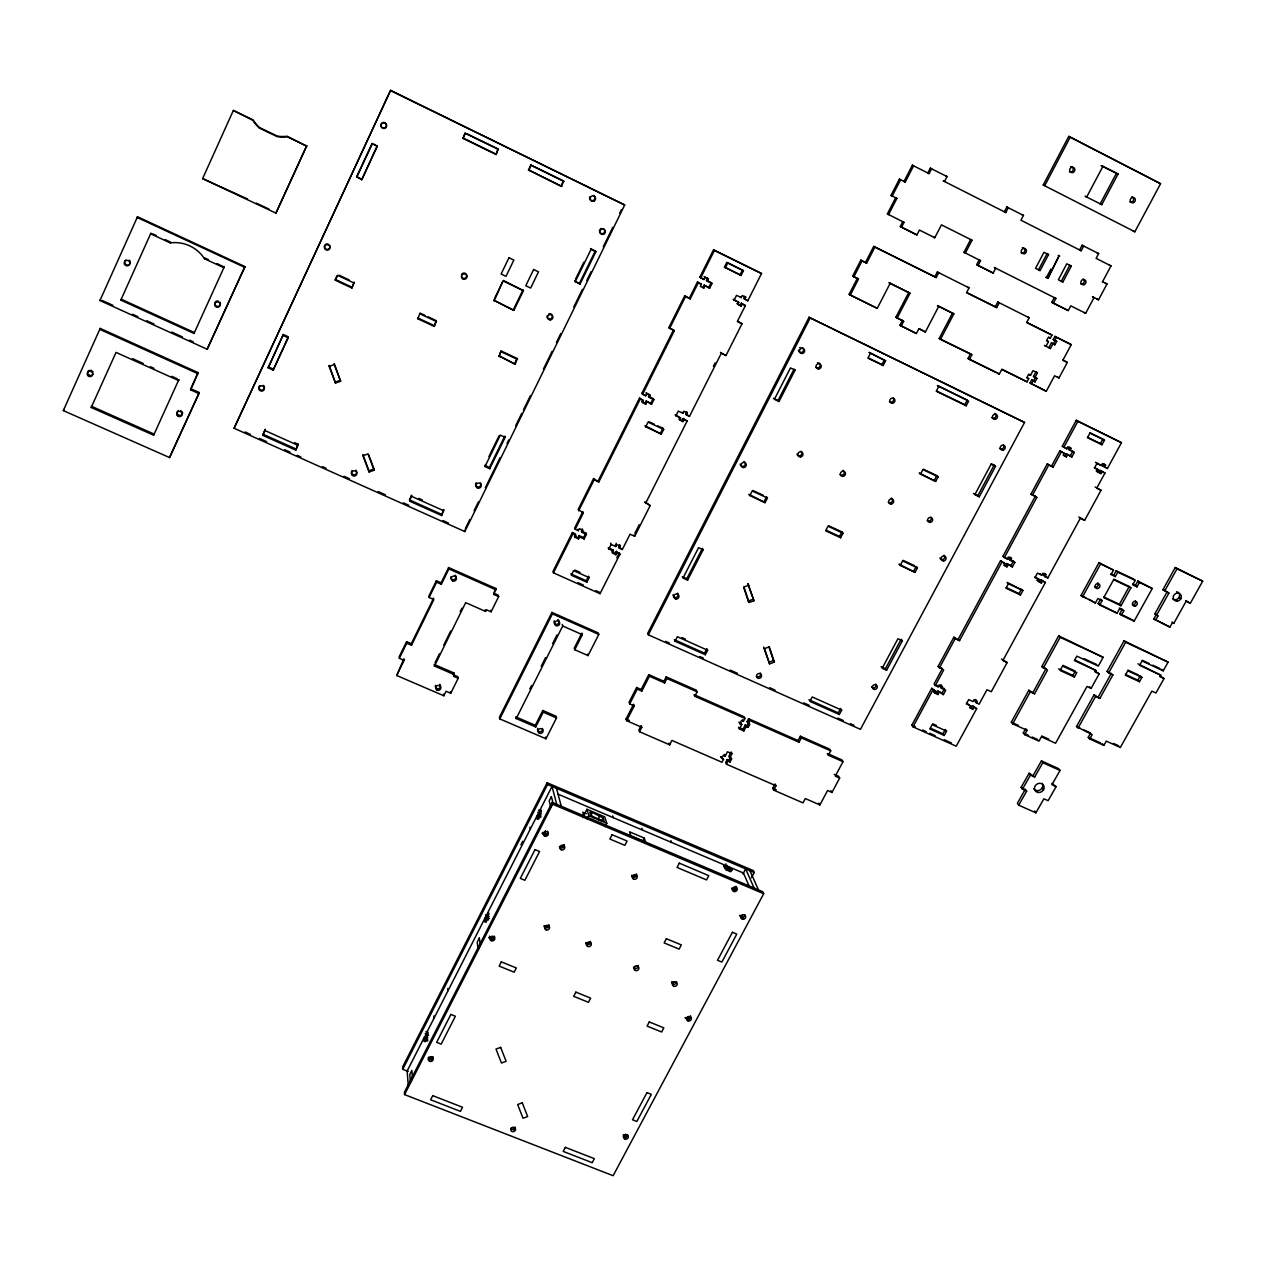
<?xml version="1.0" encoding="UTF-8"?>
<svg xmlns="http://www.w3.org/2000/svg" width="1266" height="1266" viewBox="0 0 1266 1266"><rect width="100%" height="100%" fill="white"/><g stroke="black" fill="none" stroke-linecap="round" stroke-linejoin="round"><path stroke-width="1.5" d="M262.853 435.362L265.195 429.427L262.853 435.362L295.833 450.142L298.111 444.208L294.646 442.657M295.833 450.142L298.111 444.208M306.689 146.128L287.192 136.222A34.625 33.691 51.6 0 1 277.349 136.095L259.53 127.581A34.625 33.691 51.6 0 1 253.073 119.89L233.355 110.443L202.623 178.601L275.941 213.115L306.689 146.128L287.129 136.76A34.704 33.755 51.6 0 1 277.254 136.633L259.403 128.103A34.704 33.755 51.6 0 1 252.931 120.397L233.355 110.443M268.17 367.852L283.299 334.509L288.3 336.803L273.171 370.131L268.17 367.852L283.299 334.509M275.941 213.115L306.704 145.574M234.083 428.256L390.593 90.297L624.692 204.981L464.859 531.578L234.083 428.256L390.593 90.297M244.702 267.363L244.86 266.556L137.503 216.739L137.108 217.436L244.702 267.363L207.165 349.242L99.951 300.548L137.503 216.739M198.952 393.599L199.205 392.523L190.85 388.773L198.066 372.6L100.188 328.4L99.713 329.35L197.812 373.628L190.58 389.833L198.952 393.599L169.549 457.564L63.3 410.595L100.188 328.4M207.165 349.242L244.86 266.556M197.812 373.628L198.066 372.6M217.119 263.676L224.209 266.968L224.003 267.775L204.475 258.739A34.119 32.932 29.5 0 0 170.324 242.914L150.591 233.783M190.58 389.833L190.85 388.773M169.549 457.564L199.205 392.523M180.627 411.529L180.911 410.421M178.411 416.34L178.712 415.216M194.014 333.433L194.284 332.483L121.235 299.219L120.824 300.105L194.014 333.433L224.209 266.968M153.645 435.188L153.993 434.032L91.69 406.386L91.215 407.478L153.645 435.188L178.917 379.531L178.617 380.56L116.029 352.407L91.215 407.478M204.475 258.739L204.712 257.932L208.257 259.577M202.623 178.601L247.471 198.968M170.324 242.914L170.641 242.154L165.276 239.67M120.824 300.105L150.955 233.039M373.85 144.102L377.331 146.27L361.744 179.74L356.632 176.718L372.172 143.28M356.711 177.335L372.283 143.833L377.331 146.27M361.744 179.74L377.205 145.717M273.171 370.131L288.237 337.753L283.236 335.458M351.932 288.015L354.148 282.271L351.932 288.015L335.3 280.245L336.788 276.146M335.3 280.245L337.595 275.323L354.227 283.109M88.873 376.366L89.364 375.322M91.057 371.492L91.548 370.463A2.801 2.659 23 0 0 90.851 370.258M466.79 133.69L498.092 148.961L496.098 154.515L463.008 138.39L465.049 132.851M463.008 138.39L465.382 133.373L498.488 149.515M496.098 154.515L498.092 148.961M428.145 316.864L436.311 320.678L434.254 326.438L417.891 318.81L419.995 313.05L424.885 315.345M434.254 326.438L436.311 320.678M528.523 169.929L530.897 164.96L563.497 180.864L561.629 186.434L528.523 169.929L561.629 186.434M528.982 170.53L530.897 164.96M494.531 298.539L502.475 282.081M494.12 301.055L503.267 280.435L523.444 290.642L513.885 310.376L493.74 300.184L513.885 310.376M561.107 185.801L563.497 180.864M441.391 514.218L409.409 499.88L411.672 495.196L409.598 501.146L441.644 515.515L443.654 509.565L441.644 515.515M513.474 309.49L523 289.803M499.548 354.163L501.099 350.967L517.161 358.484L515.246 364.26L498.772 355.762L515.246 364.26M499.152 356.743L501.099 350.967M514.835 363.263L517.161 358.484M488.898 456.63L499.105 435.726M575.492 279.264L583.832 262.204M484.989 466.553L500.339 435.124L505.134 437.324L489.768 468.721L484.989 466.553L484.641 465.35L489.42 467.518L489.768 468.721M575.207 281.796L591.08 249.323L590.494 248.563L595.906 251.649L580.034 284.106L574.669 280.973L580.034 284.106M489.42 467.518L504.738 436.184L505.134 437.324M579.48 283.267L595.305 250.89M63.3 410.595L63.838 409.488M406.576 641.656L406.766 643.191L411.513 645.249L411.308 643.714L406.576 641.656L399.186 656.769L399.36 658.336L404.091 660.393L396.701 675.49L443.828 695.762L446.059 691.268L450.743 693.293L458.165 678.291L457.881 676.693L453.196 674.667L454.019 673.006L434.222 664.444L434.46 666.027L454.304 674.604L453.481 676.266L458.165 678.291M436.359 580.762L436.596 582.186L441.359 584.291L441.09 582.866L436.359 580.762L428.873 596.049L429.111 597.505L433.858 599.593L411.513 645.249M399.36 658.336L406.766 643.191M429.111 597.505L436.596 582.186M465.413 528.476L469.749 519.63M474.085 510.768L478.421 501.906M485.353 487.742L500.086 457.627M507.017 443.448L508.758 439.903M515.689 425.74L521.75 413.333M523.491 409.788L530.422 395.625M543.43 369.055L552.103 351.331M556.423 342.485L560.759 333.623M573.767 307.052L582.439 289.344M586.775 280.482L591.095 271.62M603.233 246.823L612.776 227.342M619.707 213.163L621.448 209.618M411.308 643.714L433.621 598.138M441.09 582.866L448.591 567.548L495.829 588.484L493.946 594.498L498.646 596.587L491.113 611.81L486.397 609.737L485.574 611.415L465.682 602.648L434.46 666.027M441.359 584.291L448.876 568.94L448.591 567.548M435.093 662.688L439.413 653.889M443.749 645.106L450.664 631.054M460.191 611.731L461.916 608.218M494.326 591.538L495.829 588.484M598.232 480.748L639.552 397.983L640.232 399.043L598.818 481.966L593.548 478.595L578.119 509.533L583.357 512.936L575.207 529.267L578.34 530.691L579.337 528.682L582.771 530.248L581.774 532.242L586.443 534.363L584.132 538.968L579.464 536.847L578.926 535.518L578.467 538.857L579.464 536.847M646.815 402.145L645.802 404.186L645.106 403.11L646.135 401.069L651.531 404.345L653.889 399.629L649.189 397.413L650.202 395.356L646.071 392.697L646.752 393.742L645.723 395.783L642.59 394.312L674.272 330.853L668.812 327.672L684.748 295.722L690.255 298.855L698.278 282.777L697.471 281.954L689.464 297.985M578.673 510.815L594.118 479.814L593.548 478.595M669.556 328.59L685.523 296.56L684.748 295.722M578.467 538.857L575.033 537.306L575.492 533.967L572.374 532.559L552.957 571.441L553.448 572.849L600.037 593.691L620.008 554.097L616.289 551.343L615.909 554.682L616.289 551.343M642.59 394.312L641.909 393.267L673.528 329.935L668.812 327.672M704.893 285.989L703.849 288.078L703.041 287.24L704.086 285.151L709.625 288.268L712.03 283.442L707.314 281.163L708.359 279.074L704.893 277.381L703.849 279.485L699.876 277.127L713.549 249.75L761.546 273.519L747.795 300.786L743.775 298.412L744.819 296.339L745.721 297.178L744.677 299.267M553.448 572.849L572.897 533.888L572.374 532.559M700.684 277.95L714.388 250.51L713.549 249.75M639.552 397.983L643.365 400.515L642.353 402.572L645.802 404.186M697.471 281.954L701.427 284.312L700.383 286.401L703.849 288.078M581.774 532.242L582.218 528.919L582.771 530.248M649.189 397.413L648.493 396.353L649.505 394.312M707.314 281.163L706.491 280.34L707.536 278.251L704.07 276.574M584.132 538.968L583.594 537.639L585.889 533.033L581.221 530.913M651.531 404.345L650.819 403.284L653.177 398.568L648.493 396.353M709.625 288.268L708.802 287.429L711.207 282.619L706.491 280.34M728.615 263.106L743.459 270.702L741.021 275.529L724.453 267.079L726.874 262.252M574.748 649.727L582.344 634.693L581.79 633.174L574.226 648.192L574.748 649.727L588.057 655.598L598.786 634.424L598.201 632.905L551.929 612.38L499.421 717.221L499.785 718.898L545.962 738.774L556.518 717.917L556.027 716.24L542.782 710.495L535.312 725.291L535.755 726.985L516.196 718.55L515.8 716.888L535.312 725.291M645.692 426.816L648.034 422.116L663.669 429.411L661.311 434.096L645.692 426.816L644.995 425.692L661.311 434.096M725.307 267.886L727.744 263.043L743.459 270.702M499.785 718.898L552.419 613.868L551.929 612.38M529.805 688.989L531.562 685.507M541.199 666.343L545.567 657.624M552.577 643.682L556.961 634.962M516.196 718.55L562.721 626.005L562.215 624.502M586.854 582.202L586.3 580.793L588.579 576.22L589.149 577.628L586.854 582.202L571.314 575.239L573.609 570.665L589.149 577.628M660.583 432.972L662.941 428.288L657.75 425.867M741.021 275.529L740.135 274.722L742.556 269.911M615.909 554.682L612.507 553.147L613.504 551.153L608.851 549.048L611.161 544.459L610.56 543.114M682.991 421.625L682.216 420.534L683.244 418.492L684.004 419.584L682.991 421.625L679.557 420.027L680.586 417.986L675.902 415.786L678.275 411.086L682.96 413.286L683.988 411.244L687.406 412.858L686.378 414.884L689.495 416.356L721.288 353.325L725.972 355.556L742.003 323.795L737.999 321.39M741.211 306.135L740.309 305.264L741.354 303.191L742.256 304.062L741.211 306.135L737.761 304.473L738.806 302.4L734.122 300.121L736.527 295.326L741.227 297.589L742.272 295.516L745.721 297.178M612.507 553.147L612.886 549.792L608.25 547.687L608.851 549.048M611.161 544.459L615.814 546.564L616.194 543.225M619.216 548.099L619.596 544.776L619.216 548.099L622.318 549.507L630.057 534.189L634.693 536.293L650.218 505.561L644.885 502.159L650.218 505.561M686.378 414.884L685.618 413.808L686.631 411.767L687.406 412.858M616.779 557.895L619.39 552.736M713.391 366.333L715.163 362.836M645.565 503.425L687.121 421.056L683.244 418.492M741.354 303.191L745.373 305.581L737.318 321.532L742.003 323.795M535.755 726.985L543.241 712.157L542.782 710.495M634.899 533.271L639.203 524.741M751.45 877.749L754.235 872.527L753.397 870.644L547.118 782.768L402.572 1067.064L402.746 1069.311L408.269 1071.463M402.746 1069.311L547.561 784.509L547.118 782.768M520.959 844.802L522.747 841.273M427.623 1037.724L424.696 1036.569L407.146 1071.036L408.317 1086.339M488.296 918.625L485.337 917.423L426.769 1032.486L426.911 1033.942L427.813 1032.17L427.971 1033.784L425.186 1041.855L424.98 1039.639L427.924 1040.81M540.503 816.111L537.544 814.861L487.457 913.245L487.679 914.558L488.613 912.754L488.85 914.21L486.128 922.218L485.796 920.208L484.878 922.028L485.337 917.423M424.98 1039.639L424.078 1041.412L424.696 1036.569M537.544 814.861L537.211 819.244L538.145 817.393L538.588 819.213L541.262 811.269L540.946 809.955L539.996 811.807L539.712 810.604L552.023 786.408L556.739 804.321M552.182 802.391L404.408 1092.257L404.582 1094.599L613.124 1175.703L763.683 893.717L762.812 891.755L552.182 802.391L552.656 804.211L404.582 1094.599M411.798 1079.407L410.406 1082.145L409.804 1074.502L411.877 1070.419L412.494 1078.031M430.472 1058.503L431.39 1056.699M491.762 938.47L492.696 936.65M544.886 834.436L545.393 830.686M809.053 317.323L647.686 633.332L648.35 634.836L860.453 729.343L1024.558 422.448L809.053 317.323L1024.558 422.448M648.35 634.836L810.082 318.225M687.596 580.144L686.837 578.736L702.361 548.4L703.152 549.745L687.596 580.144L683.007 578.056L698.563 547.656L703.152 549.745M779.017 401.512L778.052 400.452L794.083 369.134L795.08 370.131L779.017 401.512L774.396 399.312L790.459 367.915L795.08 370.131M641.166 689.479L648.778 674.651L649.442 676.234L641.83 691.094L641.166 689.479L636.624 687.485L629.044 702.282L629.677 703.928L634.234 705.922L626.654 720.702L641.783 727.301L639.52 731.716L669.651 744.835L671.93 740.436L722 762.259L723.535 759.347L720.781 756.767L723.535 759.347M629.677 703.928L637.273 689.1L636.624 687.485M891.027 195.391L899.366 179.139L900.601 179.756L892.245 196.04L891.027 195.391L896.898 198.382L888.574 214.603L887.371 213.922L895.679 197.733L896.898 198.382M1027.248 377.727L1028.704 378.724L1027.043 381.826L1001.77 369.435L999.285 374.103L969.376 359.449L971.845 354.765L940.511 339.383L953.868 313.857L937.426 305.517L938.723 306.388L925.383 331.977L918.863 328.78L916.394 333.496L901.202 326.058L903.655 321.327L897.103 318.114L910.017 293.206L888.938 282.571L890.14 283.394L877.243 308.366L850.261 295.136L858.443 279.169L852.698 276.083L860.896 260.116L866.656 263.17L874.901 247.123L873.73 246.379L865.501 262.394M626.654 720.702L626.021 719.025L633.586 704.276L634.234 705.922M853.822 276.89L862.035 260.891L860.896 260.116M912.359 165.213L904.003 181.497L905.253 182.098L913.625 165.783L912.359 165.213L929.102 173.632L931.618 168.742L930.32 168.156L927.804 173.046L929.102 173.632M850.261 295.136L849.138 294.282L857.319 278.362L852.698 276.083M582.661 817.567L586.918 809.29L604.8 816.887L606.794 823.327L605.132 826.571M675.031 641.213L677.342 636.719L707.631 650.249L705.32 654.728L675.031 641.213L674.303 639.694L704.529 653.177L705.32 654.728M749.82 495.576L752.178 490.955L767.433 498.06L765.075 502.665L749.82 495.576L748.918 494.326L765.075 502.665M587.139 818.928L588.801 815.684L586.918 809.29M590.621 815.905L592.409 812.424L603.217 818.073L604.262 821.444L590.779 815.715L589.782 812.361L592.409 812.424M666.201 676.883L666.913 678.481L664.618 682.928L663.922 681.33L666.201 676.883L696.347 690.207L697.107 691.822L694.812 696.253L744.962 718.392L743.427 721.335L741.496 720.481L739.803 723.709L741.749 724.563L739.439 728.963L743.902 730.925L746.212 726.526L745.342 724.848L743.047 729.248L743.902 730.925M901.534 227.184L900.3 226.487L902.785 221.645L904.035 222.341L901.534 227.184L916.932 234.89L919.433 230.048L934.783 237.739L941.461 224.857L972.035 240.224L965.357 253.042L963.996 252.298L970.674 239.496L972.035 240.224M598.074 819.07L599.862 815.589M764.142 501.415L766.516 496.81L767.433 498.06M601.429 821.571L603.217 818.073M930.32 168.156L947.047 176.591L944.531 181.465L943.202 180.848L1005.742 212.514L1008.274 207.687L1006.818 207.023L1004.302 211.849L1005.742 212.514M704.529 653.177L706.839 648.714L707.631 650.249M870.375 353.436L867.938 358.151L883.162 365.526L885.599 360.826L869.236 352.47L885.599 360.826M897.103 318.114L895.901 317.212L908.782 292.367M901.202 326.058L899.984 325.156L902.436 320.425L895.901 317.212M883.162 365.526L881.991 364.545L884.428 359.845M937.362 271.984L938.676 272.791L936.191 277.571L934.894 276.763L937.362 271.984L969.028 287.873L966.528 292.636L996.69 307.622L999.19 302.875L997.766 302.02L995.282 306.752L996.69 307.622M642.78 840.893L644.252 838.06L629.534 831.809L631.196 836.842M515.309 1127.246L513.901 1129.952L513.648 1128.37M978.048 265.464L976.672 264.673L979.172 259.894L980.564 260.669L978.048 265.464L993.209 273.045L995.709 268.25L994.301 267.474L1055.86 298.38L1053.344 303.112L1051.824 302.273L1054.325 297.542L1055.86 298.38M940.511 339.383L939.214 338.465L952.538 312.987M721.588 758.492L723.266 755.296L725.212 756.134L727.491 751.767L731.954 753.713L729.675 758.081L731.606 758.92L729.912 762.132L727.175 759.553L725.64 762.464L726.462 764.205L775.979 785.775L773.684 790.111L803.008 802.881L805.303 798.561L819.893 804.923L827.584 790.538L831.952 792.453L839.659 778.052L838.63 776.295L834.262 774.381M841.937 531.91L843.014 533.208L840.624 537.765L839.548 536.452L841.937 531.91L828.613 525.707M746.212 726.526L748.143 727.38L749.836 724.152L747.035 721.636L748.57 718.708L798.071 740.563L799.036 742.256L801.346 737.888L800.381 736.211L798.071 740.563M726.462 764.205L727.982 761.293M747.889 723.297L749.44 720.37L748.57 718.708M729.912 762.132L729.089 760.391L730.767 757.195L731.606 758.92M748.143 727.38L747.272 725.703L748.966 722.49L747.035 721.636M1006.818 207.023L1023.466 215.394L1020.934 220.221L1081.18 250.779L1083.712 246L1082.113 245.256L1079.582 250.035L1081.18 250.779M1134.842 231.773L1043.216 185.01L1068.757 136.38L1160.574 183.712L1134.842 231.773L1133.133 231.061M938.676 386.573L936.223 391.241L966.18 405.769L968.632 401.116L937.394 385.56L967.303 400.072L964.85 404.709L966.18 405.769M1070.356 136.902L1044.751 185.627L1043.216 185.01M969.376 359.449L968.031 358.484L970.5 353.8L939.214 338.465M920.493 474.196L922.914 469.591L938.106 476.823L935.685 481.412L920.493 474.196L919.258 472.993L935.685 481.412M1040.066 270.576L1048.533 254.577L1043.991 252.298L1035.556 268.313L1040.066 270.576L1038.563 269.785L1046.998 253.817L1048.533 254.577M727.697 869.742L729.169 866.973L743.459 873.049L749.013 885.789M934.419 480.21L936.84 475.636L923.357 469.211M728.235 870.992L729.707 868.223L729.169 866.973M773.684 790.111L772.782 788.338L775.061 784.002L775.979 785.775M1102.987 166.226L1086.734 196.91L1085.12 196.262L1101.784 204.633L1118.052 174.012L1101.325 165.656L1118.052 174.012M730.086 871.799L731.558 869.014L729.707 868.223M1046.396 277.555L1050.922 269.009M1047.916 278.346L1059.104 255.748L1047.916 278.346L1045.795 277.207M1027.676 316.896L1029.147 317.782L1026.647 322.498L1051.967 335.079L1050.305 338.212L1048.375 337.247L1046.539 340.681L1048.47 341.646L1045.969 346.33L1044.466 345.396L1050.416 348.53L1052.916 343.846L1051.413 342.928L1048.913 347.596L1050.416 348.53M900.221 565.459L902.611 560.949L917.407 567.817L915.002 572.327L900.221 565.459L899.034 564.098L915.002 572.327M99.951 300.548L100.425 299.662M735.973 886.232L734.47 889.048L735.024 890.346L736.511 887.529M734.074 890.742L735.847 887.371M743 873.936L745.674 868.887L754.093 888.052M1116.359 173.426L1100.138 203.968L1101.784 204.633M1062.854 282.033L1071.321 266.097L1066.763 263.803L1058.36 279.786L1062.854 282.033L1061.304 281.226L1069.754 265.306L1071.321 266.097M839.342 714.515L838.298 712.869L840.64 708.501L841.684 710.131L839.342 714.515L809.876 701.364L812.218 696.965L841.684 710.131M913.799 570.95L916.188 566.456L917.407 567.817M624.676 1135.871L625.61 1134.13M687.359 1018.275L688.308 1016.503M741.306 917.075L742.272 915.255M1028.704 378.724L1026.773 377.774L1028.593 374.356L1030.524 375.306L1033.009 370.653L1037.455 372.837L1034.971 377.49L1036.901 378.439L1035.082 381.857L1031.679 379.911L1030.033 382.997L1046.286 391.273L1054.578 375.765L1059.009 377.948L1067.333 362.424L1062.839 360.003M839.659 778.052L835.291 776.137L843.014 761.673L828.407 755.232L830.718 750.865L829.705 749.171L800.381 736.211M687.881 1019.874L688.831 1018.086L689.321 1019.541L684.969 1017.785M1053.344 303.112L1068.267 310.581L1070.783 305.85L1085.658 313.303L1094.077 297.542L1092.463 296.703L1098.54 299.789L1106.99 283.995L1102.385 281.685M1082.113 245.256L1098.651 253.58L1096.119 258.359L1111.01 265.907L1102.528 281.748M1034.971 377.49L1033.499 376.493L1035.984 371.84L1037.455 372.837M1052.916 343.846L1054.847 344.811L1056.683 341.377L1053.233 339.494L1054.895 336.376L1071.242 344.653L1062.902 360.224L1067.333 362.424M1031.489 384.009L1033.151 380.908M1054.752 340.412L1056.43 337.294L1054.895 336.376M1035.082 381.857L1033.61 380.844L1035.414 377.442L1033.499 376.493M1054.847 344.811L1053.328 343.877L1055.164 340.443L1053.233 339.494M886.58 670.268L885.44 668.717L901.17 639.251L902.357 640.754L886.58 670.268L882.18 668.274L897.942 638.744L902.357 640.754M994.158 465.144L995.551 466.315L979.267 496.794L977.922 495.56L994.158 465.144L991.215 463.736M939.04 692.644L938.027 694.543L936.793 692.945L937.805 691.062L943.376 694.607L945.749 690.239L941.413 688.277L942.426 686.378L939.245 684.922L938.217 686.821L935.321 685.507L943.676 670.03L938.09 666.502L953.899 637.162L959.533 640.659L1001.928 562.057L1000.551 560.696L958.251 639.156M1008.037 564.921L1006.992 566.851L1005.6 565.506L1006.644 563.576L1012.404 566.962L1014.81 562.484L1010.458 560.442L1011.502 558.496L1008.306 556.993L1007.261 558.939L1004.349 557.562L1036.791 497.443L1030.967 494.12L1047.283 463.847L1053.138 467.122L1061.351 451.915L1059.832 450.775L1051.65 465.967M939.325 668.052L955.165 638.65L953.899 637.162M1032.407 495.338L1048.754 465.018L1047.283 463.847M972.51 705.732L973.807 707.346L972.779 709.229L971.481 707.615L972.51 705.732L976.687 708.644L956.226 746.212L913.023 726.858L911.852 725.196L931.744 688.308L935.859 691.204L934.83 693.103L938.027 694.543M1004.349 557.562L1002.973 556.233L1035.335 496.209L1030.967 494.12M1067.475 454.89L1066.415 456.868L1064.896 455.713L1065.956 453.734L1071.843 457.01L1074.312 452.437L1069.944 450.316L1071.02 448.338L1067.808 446.771L1066.732 448.75L1062.301 446.218L1076.29 420.28L1121.47 442.689L1107.418 468.499L1102.939 465.935L1103.999 463.973L1105.598 465.128L1104.522 467.091M913.023 726.858L932.963 689.891L931.744 688.308M1063.82 447.341L1077.841 421.356L1076.29 420.28M1000.551 560.696L1004.84 563.417L1003.796 565.364L1006.992 566.851M1059.832 450.775L1064.263 453.323L1063.203 455.301L1066.415 456.868M941.413 688.277L940.163 686.694L941.192 684.795M1010.458 560.442L1009.065 559.097L1010.11 557.167L1011.502 558.496M1069.944 450.316L1068.425 449.177L1069.485 447.199L1071.02 448.338M943.376 694.607L942.141 693.024L944.499 688.657L940.163 686.694M1012.404 566.962L1010.996 565.617L1013.417 561.139L1009.065 559.097M1071.843 457.01L1070.324 455.855L1072.777 451.297L1068.425 449.177M1007.024 582.376L1008.401 583.768L1005.995 588.215L1020.459 594.988L1022.881 590.542L1008.622 583.12M944.214 735.451L942.98 733.789L945.322 729.453L946.572 731.115L944.214 735.451L929.814 728.994L932.172 724.643L946.572 731.115M1020.459 594.988L1019.051 593.58L1021.456 589.133M1102.006 444.746L1100.423 443.622L1102.892 439.065L1104.49 440.172L1102.006 444.746L1087.462 437.656L1089.947 433.067L1104.49 440.172M1095.407 462.28L1096.989 463.435L1094.52 467.993L1098.872 470.097L1097.796 472.076L1100.977 473.611L1102.053 471.648L1100.47 470.477L1099.394 472.44L1100.977 473.611M966.48 702.994L970.642 705.906L969.629 707.789L972.779 709.229M1034.987 576.885L1039.323 579.622L1038.262 581.553L1041.443 583.04L1042.488 581.11L1041.032 579.733L1039.987 581.664L1041.443 583.04M1039.323 579.622L1034.987 577.581L1037.408 573.118L1041.744 575.16L1042.788 573.229L1045.969 574.717L1044.909 576.647L1047.805 578.008L1080.325 518.269L1084.646 520.342L1101.056 490.259L1095.137 486.967M1096.989 463.435L1101.341 465.556L1102.417 463.578L1105.598 465.128M975.896 699.497L974.867 701.38L979.045 704.292L986.958 689.748L991.278 691.711L1007.166 662.545L1001.485 659.048M976.181 702.978L977.21 701.095L974.045 699.655L973.016 701.554L968.712 699.592L966.338 703.959L970.642 705.906M1041.032 579.733L1045.368 582.471L1002.846 660.567L1007.166 662.545M1100.47 470.477L1104.949 473.041L1096.72 488.17L1101.056 490.259M1027.058 730.324L1012.705 723.82L1011.328 722.174L1028.831 690.239L1034.544 693.8L1047.52 670.141L1041.776 666.612L1058.661 635.833L1103.145 657.307L1098.287 666.09L1076.844 656.136L1074.423 660.535L1095.865 670.474L1095.058 671.93L1099.173 673.829L1091.102 688.403L1086.988 686.504L1055.575 743.253L1041.38 736.812L1038.99 741.148L1024.669 734.66L1023.276 732.998L1025.65 728.678L1027.058 730.324L1024.669 734.66M1137.833 581.047L1139.463 582.423L1137.01 586.87L1135.38 585.478L1137.833 581.047L1152.266 588.5L1134.13 621.21L1121.344 615.197L1123.797 610.782L1119.524 608.772L1117.087 613.187L1099.679 605.006L1102.132 600.575L1097.844 598.565L1095.407 602.996L1080.99 595.526L1099.015 562.626L1113.494 570.096L1111.042 574.558L1115.33 576.584L1117.783 572.137L1116.185 570.776L1113.732 575.223L1115.33 576.584M1012.705 723.82L1030.239 691.837L1028.831 690.239M1043.231 668.163L1060.148 637.32L1058.661 635.833M1082.509 596.935L1100.597 563.971L1099.015 562.626M1033.119 692.217L1046.064 668.59L1041.776 666.612M1099.679 605.006L1098.128 603.581L1100.565 599.166L1102.132 600.575M1074.375 677.025L1060.101 670.442L1062.506 666.043L1076.78 672.642L1074.375 677.025L1072.872 675.458L1075.277 671.091L1062.807 665.33M1129.256 586.49L1130.886 587.883L1121.011 605.749L1119.413 604.341L1129.256 586.49L1113.748 579.148M1116.185 570.776L1133.561 579.021L1135.191 580.398L1132.738 584.845L1137.01 586.87M1121.344 615.197L1119.745 613.757L1122.182 609.357L1119.35 608.012M1089.773 738.98L1092.162 734.676L1076.496 726.557L1094.077 694.844L1099.853 698.389L1112.909 674.889L1107.101 671.376L1124.05 640.802L1168.091 662.134L1163.217 670.838L1142.043 660.963L1139.622 665.33L1160.78 675.189L1159.973 676.645L1164.04 678.529L1155.921 693.008L1151.87 691.125L1120.315 747.51L1106.294 741.116L1103.889 745.421L1089.773 738.98L1088.254 737.318L1090.643 733.014L1083.569 729.786M1077.983 728.203L1095.612 696.427L1094.077 694.844M1112.909 674.889L1108.668 672.911L1125.648 642.289L1124.05 640.802M1098.318 696.791L1111.326 673.338M1162.932 589.719L1175.259 567.5L1202.7 581.157L1190.309 603.312L1186.084 601.318L1173.756 623.41L1172.348 622.745L1169.895 627.129L1153.832 618.9L1156.285 614.501L1154.877 613.836L1167.157 591.728L1162.932 589.719L1168.866 593.121L1156.538 615.276L1157.947 615.941L1155.51 620.356M1164.609 591.111L1176.984 568.845L1175.259 567.5M1139.432 681.709L1137.818 680.159L1140.239 675.807L1141.869 677.357L1139.432 681.709L1125.347 675.174L1127.784 670.822L1141.869 677.357M1051.983 783.432L1056.129 786.629L1048.106 800.682L1043.88 798.799L1035.889 812.819L1018.687 805.176L1026.679 791.108L1022.437 789.209L1021.124 787.341L1029.116 773.257L1034.686 777.008L1042.804 762.718L1041.443 760.898L1033.341 775.156M1022.437 789.209L1030.445 775.093L1029.116 773.257M1041.443 760.898L1058.645 768.652L1060.038 770.472L1051.904 784.73L1056.129 786.629M748.807 585.224L743.933 586.965L749.108 602.474L753.966 600.733L747.921 583.816L753.966 600.733M743.633 587.266L748.222 601.034L753.08 599.293M763.588 647.068L764.49 648.603L769.317 646.879L774.381 662.118L769.57 663.859L764.142 648.762M768.652 662.292L773.463 660.567L774.381 662.118M374.008 469.006L374.135 470.224L369.086 472.012L368.976 470.794L374.008 469.006L368.548 454.526M329.192 366.365L334.303 364.545L334.256 363.548L340.601 381.256L335.49 383.06L329.192 366.365L329.16 365.352L335.49 383.06M335.458 382.016L340.538 380.211M1160.574 183.712L1068.757 136.38M428.557 1057.189L431.548 1058.376L431.706 1059.895L428.715 1058.708M623.173 1134.747L626.037 1135.871L626.433 1137.454L623.552 1136.33M424.822 1038.025L427.766 1039.196M423.92 1039.797L426.864 1040.968M485.558 918.752L488.518 919.955M489.942 936.935L492.949 938.153L493.186 939.53L488.676 937.695M543.161 832.664L546.184 833.93L546.485 835.18L541.959 833.281M739.977 915.492L743.443 918.056L740.531 916.821M733.869 887.624L736.369 889.856M537.828 816.064L540.804 817.314M557.879 794.099L724.88 865.137L725.402 866.387L723.535 865.596L724.105 866.973L726.763 869.663L731.083 871.499L730.292 869.6L732.144 870.391L731.558 869.014M586.3 813.722L582.787 812.218L584.18 817.029M588.801 815.684L606.794 823.327M630.246 835.702L643.524 841.336M552.656 804.211L763.683 893.717M547.561 784.509L754.235 872.527M543.241 712.157L556.518 717.917M727.175 759.553L729.089 760.391M626.021 719.025L629.376 720.496M772.782 788.338L776.216 789.826M745.342 724.848L747.272 725.703M743.047 729.248L738.6 727.285L739.439 728.963M637.273 689.1L641.83 691.094M448.876 568.94L496.209 589.924M562.721 626.005L582.344 634.693M666.913 678.481L697.107 691.822M801.346 737.888L830.718 750.865M648.778 674.651L663.922 681.33M829.008 754.22L841.969 759.948L843.014 761.673M649.442 676.234L664.618 682.928M749.44 720.37L799.036 742.256M552.419 613.868L598.786 634.424M1021.124 787.341L1023.941 788.607M681.947 637.589L685.492 639.172M808.895 699.75L838.298 712.869M665.615 641.324L669.208 642.922M699.702 656.516L703.295 658.114M730.197 670.11L737.382 673.306M769.665 687.707L775.045 690.097M803.752 702.899L809.132 705.289M837.839 718.075L843.219 720.481M850.404 723.677L853.98 725.276M418.777 498.393L422.338 499.991M930.399 728.14L942.98 733.789M265.085 430.582L298.08 445.379M411.877 496.462L443.923 510.847M574.811 570.048L579.97 572.359M1030.445 775.093L1034.686 777.008M262.964 434.206L295.88 448.971M911.852 725.196L915.445 726.811M922.629 730.039L926.221 731.653M929.814 733.251L935.194 735.673M944.183 739.708L951.367 742.92M570.792 573.846L586.3 580.793M245.05 431.959L250.446 434.365M259.451 438.4L266.635 441.628M284.628 449.683L290.025 452.089M297.225 455.317L300.833 456.931M322.419 466.6L326.011 468.214M344.004 476.269L349.4 478.69M378.186 491.572L385.386 494.8M403.379 502.855L408.776 505.276M442.958 520.579L448.354 523M577.992 582.661L583.357 585.05M595.875 590.652L599.451 592.266L600.037 593.691M945.718 175.99L947.047 176.591M1042.804 762.718L1060.038 770.472M132.519 358.642L143.232 363.469M150.369 366.681L153.93 368.279M171.78 376.319L177.129 378.724M932.741 723.804L936.349 725.418M973.807 707.346L976.687 708.644M937.805 691.062L942.141 693.024M618.599 546.754L622.318 549.507M932.963 689.891L935.859 691.204M682.263 576.663L686.837 578.736M881.041 666.723L885.44 668.717M936.793 692.945L933.612 691.505L934.83 693.103M1023.276 732.998L1028.625 735.419M1032.201 737.049L1037.566 739.471M578.926 535.518L583.594 537.639M616.906 552.688L620.008 554.097M572.897 533.888L576.03 535.296M611.889 551.786L615.292 553.321M577.929 537.512L574.495 535.961L575.033 537.306M268.281 366.839L273.266 369.102M102.214 300.469L112.896 305.328M132.519 314.237L137.867 316.674M146.777 320.725L153.914 323.969M171.733 332.056L182.431 336.93M189.568 340.158L193.128 341.788M1011.328 722.174L1018.481 725.418M1041.712 735.957L1048.802 739.17M616.811 544.57L620.229 546.121M1021.978 214.714L1023.466 215.394M1076.496 726.557L1080.025 728.172M1113.494 743.443L1118.733 745.832M938.09 666.502L942.426 668.48L934.102 683.941L935.321 685.507M1088.254 737.318L1100.581 742.936M594.118 479.814L598.818 481.966M1030.239 691.837L1034.544 693.8M1095.612 696.427L1099.853 698.389M955.165 638.65L959.533 640.659M1097.036 252.836L1098.651 253.58M1074.692 659.839L1095.865 670.474M152.743 233.862L156.319 235.523M1094.884 671.012L1099.173 673.829M1058.613 668.891L1072.872 675.458M752.985 490.512L763.129 495.243M903.069 560.347L914.543 565.696M843.014 533.208L827.98 526.229L825.606 530.786L840.624 537.765M1060.148 637.32L1103.145 657.307M1127.927 670.094L1138.482 675M826.239 530.264L839.548 536.452M1125.506 674.446L1137.818 680.159M1084.25 658.763L1096.736 664.555M649.078 421.815L654.285 424.237M335.253 279.406L351.853 287.16M434.001 325.52L417.685 317.893L417.891 318.81M1142.185 660.266L1149.227 663.558M1152.74 665.204L1159.783 668.48M1137.992 663.811L1160.78 675.189M1159.656 675.727L1164.04 678.529M646.135 401.069L650.819 403.284M640.232 399.043L643.365 400.515M684.004 419.584L687.121 421.056M641.672 401.496L645.106 403.11M678.798 418.919L682.216 420.534M1008.401 583.768L1022.881 590.542M1125.648 642.289L1168.091 662.134M339.209 275.276L349.163 279.928M1006.217 587.582L1019.051 593.58M420.217 313.952L436.564 321.596M501.478 351.932L517.572 359.465M1109.348 265.132L1111.01 265.907M1103.905 597.03L1119.413 604.341M1121.011 605.749L1103.746 597.615L1113.621 579.701L1130.886 587.883M256.397 203.177L268.883 209.048M1002.973 556.233L1007.261 558.939M1080.99 595.526L1085.801 597.789M1089.029 599.309L1095.407 602.996M1098.128 603.581L1117.087 613.187M1119.745 613.757L1130.902 619.011M646.752 393.742L650.202 395.356M1006.644 563.576L1010.996 565.617M1001.928 562.057L1004.84 563.417M1042.488 581.11L1045.368 582.471M641.909 393.267L645.723 395.783M685.618 413.808L689.495 416.356M1036.822 580.176L1039.987 581.664M1153.832 618.9L1169.895 627.129M1185.767 600.575L1190.309 603.312M1100.597 563.971L1113.494 570.096M1117.783 572.137L1135.191 580.398M1139.463 582.423L1152.266 588.5M503.662 281.258L523.444 290.642M1110.883 573.862L1113.732 575.223M1132.532 584.132L1135.38 585.478M773.447 398.268L778.052 400.452M973.507 493.455L977.922 495.56M979.267 496.794L974.836 494.69L991.12 464.195L995.551 466.315M1078.79 517.019L1084.646 520.342M356.632 176.718L361.649 179.123M1176.984 568.845L1202.7 581.157M720.449 352.359L725.972 355.556M1048.754 465.018L1053.138 467.122M591.08 249.323L595.906 251.649M685.523 296.56L690.255 298.855M1062.301 446.218L1066.732 448.75M1096.862 462.992L1101.341 465.556M1102.939 465.935L1107.418 468.499M868.476 358.009L881.991 364.545M936.698 391.067L964.85 404.709M1065.956 453.734L1070.324 455.855M1094.394 467.534L1098.872 470.097M1061.351 451.915L1064.263 453.323M1102.053 471.648L1104.949 473.041M699.876 277.127L703.849 279.485M743.775 298.412L747.795 300.786M1099.394 472.44L1096.214 470.889L1097.796 472.076M704.086 285.151L708.802 287.429M698.278 282.777L701.427 284.312M742.256 304.062L745.373 305.581M736.875 303.603L740.309 305.264M531.356 165.545L564.035 181.481M1087.51 437.324L1100.423 443.622M462.691 137.867L495.718 153.946M724.453 267.079L740.135 274.722M1059.721 256.096L1058.17 255.336M899.984 325.156L916.394 333.496M968.031 358.484L996.12 372.251M1077.841 421.356L1121.47 442.689M390.751 90.741L624.692 204.981M1089.994 432.766L1101.278 438.273M714.388 250.51L761.546 273.519M1031.679 379.911L1033.61 380.844M849.138 294.282L877.243 308.366M919.227 328.669L925.383 331.977M1002.039 369.276L1027.043 381.826M1030.033 382.997L1046.286 391.273M938.723 306.388L953.868 313.857M890.14 283.394L910.017 293.206M1105.345 283.188L1106.99 283.995M1051.413 342.928L1053.328 343.877M862.035 260.891L866.656 263.17M997.766 302.02L1029.147 317.782M873.73 246.379L934.894 276.763M966.955 292.683L995.282 306.752M1026.868 322.45L1051.967 335.079M874.901 247.123L936.191 277.571M1056.43 337.294L1071.242 344.653M900.3 226.487L916.932 234.89M976.672 264.673L993.209 273.045M1051.824 302.273L1068.267 310.581M887.371 213.922L904.035 222.341M963.996 252.298L980.564 260.669M899.366 179.139L905.253 182.098M1096.91 298.95L1098.54 299.789M1084.06 312.433L1085.658 313.303M933.485 237.011L934.783 237.739M967.667 287.05L969.028 287.873M1055.164 340.443L1056.683 341.377M1048.786 337.278L1050.305 338.212M1046.966 340.712L1048.47 341.646M1057.49 376.952L1059.009 377.948M1035.414 377.442L1036.901 378.439M1029.052 374.309L1030.524 375.306M970.5 353.8L971.845 354.765M997.877 373.106L999.285 374.103M857.319 278.362L858.443 279.169M902.436 320.425L903.655 321.327M1072.777 451.297L1074.312 452.437M1176.62 591.728A4.257 3.845 -42.4 0 1 1179.089 597.394L1180.798 598.802M1167.157 591.728L1168.866 593.121M1035.335 496.209L1036.791 497.443M1172.063 621.954L1173.756 623.41M1156.285 614.501L1157.947 615.941M1154.877 613.836L1156.538 615.276M1122.182 609.357L1123.797 610.782M1132.5 619.754L1134.13 621.21M1161.539 669.303L1163.217 670.838M1045.969 574.717L1044.513 573.356L1043.453 575.286L1044.909 576.647M1046.333 576.647L1047.805 578.008M936.84 475.636L938.106 476.823M1040.288 573.799L1041.744 575.16M740.341 296.75L741.227 297.589M1013.417 561.139L1014.81 562.484M738.806 302.4L733.236 299.267L734.122 300.121M1107.101 671.376L1108.668 672.911M707.536 278.251L708.359 279.074M711.207 282.619L712.03 283.442M1089.567 686.821L1091.102 688.403M1102.354 743.743L1103.889 745.421M673.528 329.935L674.272 330.853M936.982 685.254L938.217 686.821M1042.171 787.927L1043.532 789.794M1026.679 791.108L1025.349 789.24L1017.389 803.277L1018.687 805.176M1034.544 810.92L1035.889 812.819M682.184 412.194L682.96 413.286M680.586 417.986L675.158 414.694L675.902 415.786M653.177 398.568L653.889 399.629M662.941 428.288L663.669 429.411M748.222 601.034L749.108 602.474M827.378 753.507L828.407 755.232M830.939 790.68L831.952 792.453M818.896 803.119L819.893 804.923M744.962 718.392L744.107 716.746L694.053 694.638L694.812 696.253M742.572 719.674L743.427 721.335M740.895 722.886L741.749 724.563M738.964 722.047L739.803 723.709M634.044 534.98L634.693 536.293M731.954 753.713L731.131 751.988L728.836 756.356L729.675 758.081M724.389 754.409L725.212 756.134M615.197 545.219L615.814 546.564M612.886 549.792L613.504 551.153M749.947 870.707L758.445 889.903M583.357 512.936L582.803 511.654L574.669 527.954L575.207 529.267M585.889 533.033L586.443 534.363M668.939 743.126L669.651 744.835M577.787 529.362L578.34 530.691M641.783 727.301L641.134 725.608L638.871 730.023L639.52 731.716M334.303 364.545L340.601 381.256M374.135 470.224L367.979 453.908L362.931 455.697L369.086 472.012M362.836 454.51L368.976 470.794M670.885 840.624L671.566 842.46M587.503 654.047L588.057 655.598M641.878 828.28L642.511 830.1M644.252 838.06L646.008 843.124M768.953 647.037L773.463 660.567M764.49 648.603L769.57 663.859M612.712 815.874L613.282 817.678M598.549 818.801L599.024 820.336M592.583 816.269L593.042 817.804M545.504 737.065L545.962 738.774M556.47 788.307L561.265 806.236M498.646 596.587L498.266 595.147L493.582 593.058L493.946 594.498M490.749 610.339L491.113 611.81M485.226 609.927L485.574 611.415M464.543 530.248L464.859 531.578M529.916 827.189L530.327 829.024M454.019 673.006L454.304 674.604M450.474 691.663L450.743 693.293M443.575 694.132L443.828 695.762M447.8 988.556L448.053 990.661M404.091 660.393L403.917 658.811L396.701 675.49M433.89 1015.886L434.111 1018.038M182.367 411.925A2.754 2.643 17.3 0 1 181.022 415.216A2.754 2.643 17.3 0 1 177.477 414.14A2.754 2.643 17.3 0 1 178.189 410.659M93.004 374.04A2.801 2.659 23 0 1 88.478 374.704A2.801 2.659 23 0 1 89.427 370.368M92.671 371.365A2.801 2.659 23 0 1 93.035 371.982M219.873 302.147A2.785 2.706 25.9 0 1 219.461 305.786A2.785 2.706 25.9 0 1 215.711 305.597A2.785 2.706 25.9 0 1 215.489 301.941M216.011 301.45A2.785 2.706 25.9 0 1 218.069 301.023M130.082 261.366A2.833 2.722 31 0 1 128.736 264.8A2.833 2.722 31 0 1 125.097 263.644A2.833 2.722 31 0 1 125.809 260.021M129.227 260.195A2.833 2.722 31 0 1 129.733 260.733M1135.349 600.907A2.548 2.326 -41.5 0 1 1132.595 604.705M1097.654 582.819A2.564 2.342 -41.5 0 1 1094.71 586.918M1042.14 783.322A4.985 4.478 -31.2 0 1 1040.415 789.778A4.985 4.478 -31.2 0 1 1033.768 788.75M1179.089 597.394A4.257 3.845 -42.4 0 1 1172.664 598.834M1083.095 278.979A2.69 2.5 -53.7 0 1 1084.06 282.476A2.69 2.5 -53.7 0 1 1080.563 283.711M1022.327 247.725A2.706 2.532 -55.2 0 1 1024.874 250.842A2.706 2.532 -55.2 0 1 1021.108 252.757M1070.625 166.669A2.738 2.548 -58.9 0 1 1073.172 169.85A2.738 2.548 -58.9 0 1 1069.374 171.78M1131.725 196.847A2.722 2.516 -57.3 0 1 1133.45 200.297A2.722 2.516 -57.3 0 1 1129.794 201.864M557.784 619.596A2.595 2.469 -18.4 0 1 558.971 622.888A2.595 2.469 -18.4 0 1 555.505 624.122A2.595 2.469 -18.4 0 1 554.318 620.831M542.497 728.472A2.564 2.421 -16.1 0 1 539.933 731.764A2.564 2.421 -16.1 0 1 537.781 728.346M440.426 685.397A2.595 2.453 -10.1 0 1 437.846 688.736A2.595 2.453 -10.1 0 1 435.631 685.27M439.666 684.368A2.595 2.453 -10.1 0 1 440.109 684.827M455.19 575.223A2.627 2.516 -10.8 0 1 454.367 579.543A2.627 2.516 -10.8 0 1 450.918 576.758M356.601 471.316A2.674 2.595 1 0 1 353.625 474.766A2.674 2.595 1 0 1 352.027 470.541M355.809 470.208A2.674 2.595 1 0 1 356.284 470.715M480.447 482.9A2.643 2.564 -13.2 0 1 479.941 486.35A2.643 2.564 -13.2 0 1 476.364 486.207A2.643 2.564 -13.2 0 1 476.253 482.726M603.233 228.56A2.722 2.674 -58.4 0 1 603.803 233.023A2.722 2.674 -58.4 0 1 599.498 231.915M599.404 230.523A2.722 2.674 -58.4 0 1 599.625 229.842M600.543 228.782A2.722 2.674 -58.4 0 1 601.176 228.45M593.469 195.47A2.738 2.69 -65.7 0 1 594.688 199.11A2.738 2.69 -65.7 0 1 591.064 200.392A2.738 2.69 -65.7 0 1 589.845 196.752M385.94 123.625A2.817 2.769 60.6 0 1 384.136 127.961A2.817 2.769 60.6 0 1 380.971 124.432A2.817 2.769 60.6 0 1 385.45 123.071M329.935 246.427A2.769 2.722 31.9 0 1 326.96 249.37A2.769 2.722 31.9 0 1 324.523 245.921A2.769 2.722 31.9 0 1 328.337 244.18M329.429 245.098A2.769 2.722 31.9 0 1 329.761 245.731M264.293 386.51A2.738 2.659 15.1 0 1 261.302 390.039A2.738 2.659 15.1 0 1 259.625 385.703M263.455 385.386A2.738 2.659 15.1 0 1 263.945 385.893M551.929 314.823A2.69 2.659 -35.4 0 1 550.235 318.937A2.69 2.659 -35.4 0 1 547.07 315.867M548.827 313.826A2.69 2.659 -35.4 0 1 551.454 314.3M462.438 273.535A2.706 2.706 -9.8 0 1 466.331 274.421A2.706 2.706 -9.8 0 1 465.097 278.219A2.706 2.706 -9.8 0 1 461.425 276.668M461.536 274.595A2.706 2.706 -9.8 0 1 461.916 274.01M893.369 398.141A2.659 2.516 -45.8 0 1 889.397 401.607M843.014 470.335A2.627 2.5 -40.3 0 1 843.916 474.006A2.627 2.5 -40.3 0 1 840.054 474.608M801.141 451.25A2.643 2.516 -39.9 0 1 800.792 455.317A2.643 2.516 -39.9 0 1 796.931 454.114M817.488 362.756A2.674 2.564 -46.4 0 1 820.036 366.159A2.674 2.564 -46.4 0 1 815.81 367.362M678.101 594.197A2.595 2.453 -26.8 0 1 675.807 597.536A2.595 2.453 -26.8 0 1 673.164 594.656M677.373 593.153A2.595 2.453 -26.8 0 1 677.816 593.627M760.28 672.958A2.548 2.39 -28.4 0 1 756.451 676.266M875.85 684.036A2.532 2.358 -32.5 0 1 875.059 687.406A2.532 2.358 -32.5 0 1 871.625 686.852M944.025 555.204A2.579 2.405 -39.2 0 1 943.597 559.129A2.579 2.405 -39.2 0 1 939.894 557.974M994.791 413.412A2.627 2.453 -46.7 0 1 995.598 417.1A2.627 2.453 -46.7 0 1 991.8 417.685M802.248 347.564A2.659 2.548 -47.1 0 1 802.422 352.075A2.659 2.548 -47.1 0 1 798.435 350.144M799.637 347.786A2.659 2.548 -47.1 0 1 800.254 347.47M745.247 462.945A2.627 2.516 -36.9 0 1 743.237 466.315A2.627 2.516 -36.9 0 1 740.199 464.052M743.965 461.504A2.627 2.516 -36.9 0 1 744.962 462.359M931.032 517.177A2.595 2.421 -40.5 0 1 927.139 520.548M891.185 498.013A2.595 2.453 -40.3 0 1 892.039 501.637A2.595 2.453 -40.3 0 1 888.241 502.222M1003.495 445.062A2.611 2.437 -45.4 0 1 999.57 448.465M724.611 866.308A2.437 2.247 -22.9 0 1 728.219 867.305A2.437 2.247 -22.9 0 1 726.035 870.391M541.025 815.984A2.485 2.31 -15.6 0 1 538.382 813.611A2.485 2.31 -15.6 0 1 541.326 811.364M489.436 918.356A2.469 2.263 -13 0 1 488.803 918.499M488.154 918.483A2.469 2.263 -13 0 1 487.806 914.115M427.497 1037.598A2.437 2.216 -10.9 0 1 427.101 1033.341M727.428 865.438A2.437 2.247 -22.9 0 1 724.627 868.508M725.64 864.013A2.437 2.247 -22.9 0 1 726.225 864.187M541.215 814.038A2.485 2.31 -15.6 0 1 537.955 812.123M538.556 810.414A2.485 2.31 -15.6 0 1 539.031 809.987M489.087 916.378A2.469 2.263 -13 0 1 485.843 914.511M428.541 1035.272A2.437 2.2 -10.8 0 1 425.297 1033.467M425.867 1031.837A2.437 2.2 -10.8 0 1 426.325 1031.442M636.513 874.157A2.532 2.326 -19.2 0 1 634.614 877.306A2.532 2.326 -19.2 0 1 631.639 875.281A2.516 2.326 -19.2 0 0 636.244 874.268M590.763 942.616A2.516 2.295 -16.8 0 1 585.826 942.537A2.516 2.295 -16.8 0 0 590.462 941.445M544.127 925.905A2.532 2.31 -15.3 0 0 547.134 927.883A2.532 2.31 -15.3 0 0 549.001 924.75A2.516 2.31 -15.3 0 1 544.301 925.857M564.209 844.802A2.548 2.358 -16.4 0 1 562.626 847.872A2.548 2.358 -16.4 0 1 559.414 846.511M432.988 1056.651A2.485 2.247 -11 0 1 428.177 1057.775M515.167 1127.373A2.453 2.2 -13.7 0 1 510.736 1128.402M627.683 1134.874A2.437 2.168 -17 0 1 623.315 1135.903M690.556 1015.759A2.453 2.216 -19.8 0 1 689.005 1018.687A2.453 2.216 -19.8 0 1 685.935 1017.437M736.416 887.055A2.485 2.279 -22.9 0 1 731.606 888.146M547.703 831.208A2.532 2.358 -15.7 0 1 545.82 834.373A2.532 2.358 -15.7 0 1 542.813 832.332M494.515 936.223A2.516 2.31 -13.1 0 1 491.873 938.802A2.516 2.31 -13.1 0 1 489.546 936.144M676.566 981.736A2.469 2.247 -19.6 0 1 673.939 984.268A2.469 2.247 -19.6 0 1 671.724 981.672A2.469 2.231 -19.6 0 0 674.762 981.688M638.175 965.404A2.485 2.263 -18.4 0 1 636.608 968.379A2.485 2.263 -18.4 0 1 633.506 967.097M744.835 914.764A2.485 2.263 -22.8 0 1 742.493 917.312A2.485 2.263 -22.8 0 1 739.93 915.286M637.051 965.562A2.485 2.263 -18.4 0 1 634.725 966.401M564.019 844.944A2.548 2.358 -16.4 0 1 560.411 846.748M508.964 257.742L501.114 274.042L506.004 276.352L513.854 260.068L508.964 257.742M533.635 269.516L525.786 285.752L530.628 288.062L538.493 271.842L533.635 269.516M479.308 938.074L477.171 942.252L478.231 949.12L480.368 944.911L479.308 938.074M551.375 796.599L549.191 800.903L550.726 806.917L552.941 802.597L551.375 796.599M450.886 1014.43L436.643 1042.345L441.154 1044.133L455.396 1016.234L450.886 1014.43M535.027 849.613L520.326 878.398L524.868 880.281L539.569 851.512L535.027 849.613M432.75 1095.66L430.646 1099.79L460.413 1111.374L462.533 1107.259L432.75 1095.66M501.336 961.875L499.168 966.1L514.154 972.193L516.338 967.968L501.336 961.875M612.111 834.705L609.88 839.026L624.85 845.356L627.081 841.051L612.111 834.705M575.872 992.133L573.688 996.326L588.453 1002.308L590.636 998.13L575.872 992.133M679.304 863.159L677.057 867.447L706.539 879.917L708.786 875.661L679.304 863.159M666.375 938.707L664.159 942.917L679.114 949.12L681.33 944.911L666.375 938.707M565.348 1147.36L563.212 1151.411L592.203 1162.694L594.34 1158.659L565.348 1147.36M649.284 1021.947L647.084 1026.093L661.643 1031.996L663.827 1027.865L649.284 1021.947M646.973 1092.621L632.494 1119.777L636.83 1121.486L651.31 1094.346L646.973 1092.621M732.413 932.282L717.505 960.277L721.857 962.081L736.78 934.102L732.413 932.282M500.671 1047.378L496.003 1049.071L501.447 1063.013L506.115 1061.335L500.671 1047.378M522.288 1102.844L517.667 1104.522L523.016 1118.242L527.653 1116.565L522.288 1102.844M177.303 415.454A2.754 2.643 17.3 0 0 182.035 415.058A2.754 2.643 17.3 0 0 179.218 411.292A2.754 2.643 17.3 0 0 177.303 415.454M87.75 375.464A2.801 2.674 23 0 0 92.529 375.068A2.801 2.674 23 0 0 89.633 371.255A2.801 2.674 23 0 0 87.75 375.464M214.84 305.502A2.785 2.706 25.8 0 0 219.572 306.34A2.785 2.706 25.8 0 0 217.847 301.909A2.785 2.706 25.8 0 0 214.84 305.502M124.448 264.024A2.833 2.722 31 0 0 129.274 264.879A2.833 2.722 31 0 0 127.47 260.385A2.833 2.722 31 0 0 124.448 264.024M1134.858 606.161A2.564 2.326 -41.5 0 0 1136.979 602.331A2.564 2.326 -41.5 0 0 1132.722 602.727A2.564 2.326 -41.5 0 0 1134.858 606.161M1097.495 588.516A2.564 2.342 -41.5 0 0 1099.616 584.67A2.564 2.342 -41.5 0 0 1095.343 585.066A2.564 2.342 -41.5 0 0 1097.495 588.516M1038.073 792.469A5.001 4.494 -31.2 0 0 1043.991 786.249A5.001 4.494 -31.2 0 0 1035.841 784.967A5.001 4.494 -31.2 0 0 1038.073 792.469M1177.253 601.144A4.257 3.861 -42.4 0 0 1180.814 594.767A4.257 3.861 -42.4 0 0 1173.74 595.447A4.257 3.861 -42.4 0 0 1177.253 601.144M1084.107 284.628A2.69 2.5 -53.7 0 0 1085.231 280.15A2.69 2.5 -53.7 0 0 1080.927 281.685A2.69 2.5 -53.7 0 0 1084.107 284.628M1024.542 253.611A2.706 2.532 -55.2 0 0 1025.65 249.086A2.706 2.532 -55.2 0 0 1021.33 250.636A2.706 2.532 -55.2 0 0 1024.542 253.611M1072.951 172.477A2.754 2.548 -58.9 0 0 1074.074 167.887A2.754 2.548 -58.9 0 0 1069.723 169.438A2.754 2.548 -58.9 0 0 1072.951 172.477M1133.45 202.623A2.738 2.516 -57.2 0 0 1134.605 198.082A2.738 2.516 -57.2 0 0 1130.285 199.617A2.738 2.516 -57.2 0 0 1133.45 202.623M555.996 625.626A2.595 2.485 -18.4 0 0 559.714 623.109A2.595 2.485 -18.4 0 0 555.695 621.337A2.595 2.485 -18.4 0 0 555.996 625.626M539.411 733.251A2.579 2.421 -16.1 0 0 543.082 730.783A2.579 2.421 -16.1 0 0 539.11 729.058A2.579 2.421 -16.1 0 0 539.411 733.251M437.118 690.144A2.611 2.469 -10.2 0 0 440.821 687.644A2.611 2.469 -10.2 0 0 436.754 685.903A2.611 2.469 -10.2 0 0 437.118 690.144M452.642 580.888A2.627 2.532 -10.8 0 0 456.393 578.356A2.627 2.532 -10.8 0 0 452.294 576.536A2.627 2.532 -10.8 0 0 452.642 580.888M352.439 475.43A2.69 2.595 0.9 0 0 356.806 473.88A2.69 2.595 0.9 0 0 353.246 470.984A2.69 2.595 0.9 0 0 352.439 475.43M477.456 487.964A2.659 2.579 -13.2 0 0 481.238 485.384A2.659 2.579 -13.2 0 0 477.108 483.501A2.659 2.579 -13.2 0 0 477.456 487.964M603.502 234.289A2.722 2.69 -58.3 0 0 604.436 229.668A2.722 2.69 -58.3 0 0 600.005 231.235A2.722 2.69 -58.3 0 0 603.502 234.289M594.355 200.851A2.738 2.706 -65.6 0 0 594.055 196.119A2.738 2.706 -65.6 0 0 590.162 198.809A2.738 2.706 -65.6 0 0 594.355 200.851M381.066 125.176A2.817 2.769 60.5 0 0 384.753 128.357A2.817 2.769 60.5 0 0 385.592 123.577A2.817 2.769 60.5 0 0 381.066 125.176M324.618 248.326A2.769 2.722 31.8 0 0 329.334 249.196A2.769 2.722 31.8 0 0 327.672 244.718A2.769 2.722 31.8 0 0 324.618 248.326M259.403 389.991A2.738 2.659 15 0 0 264.103 389.596A2.738 2.659 15 0 0 261.334 385.814A2.738 2.659 15 0 0 259.403 389.991M550.378 319.902A2.69 2.659 -35.4 0 0 552.419 315.725A2.69 2.659 -35.4 0 0 547.782 316.089A2.69 2.659 -35.4 0 0 550.378 319.902M463.119 279.026A2.722 2.706 -10.1 0 0 466.996 276.368A2.722 2.706 -10.1 0 0 462.755 274.358A2.722 2.706 -10.1 0 0 463.119 279.026M818.722 368.96A2.674 2.564 -46.3 0 0 820.843 364.845A2.674 2.564 -46.3 0 0 816.317 365.225A2.674 2.564 -46.3 0 0 818.722 368.96M800.508 456.947A2.643 2.516 -39.9 0 0 802.581 452.896A2.643 2.516 -39.9 0 0 798.086 453.307A2.643 2.516 -39.9 0 0 800.508 456.947M842.982 476.396A2.643 2.5 -40.3 0 0 845.087 472.376A2.643 2.5 -40.3 0 0 840.608 472.772A2.643 2.5 -40.3 0 0 842.982 476.396M892.435 403.253A2.659 2.516 -45.7 0 0 894.556 399.186A2.659 2.516 -45.7 0 0 890.077 399.565A2.659 2.516 -45.7 0 0 892.435 403.253M675.87 598.96A2.595 2.469 -26.8 0 0 678.845 595.637A2.595 2.469 -26.8 0 0 674.493 594.925A2.595 2.469 -26.8 0 0 675.87 598.96M758.508 678.354A2.564 2.39 -28.4 0 0 761.452 675.095A2.564 2.39 -28.4 0 0 757.179 674.414A2.564 2.39 -28.4 0 0 758.508 678.354M874.284 689.416A2.548 2.358 -32.5 0 0 877.243 686.172A2.548 2.358 -32.5 0 0 873.034 685.507A2.548 2.358 -32.5 0 0 874.284 689.416M943.629 560.917A2.579 2.405 -39.2 0 0 945.702 557.008A2.579 2.405 -39.2 0 0 941.35 557.42A2.579 2.405 -39.2 0 0 943.629 560.917M994.997 419.347A2.643 2.453 -46.7 0 0 997.133 415.343A2.643 2.453 -46.7 0 0 992.718 415.723A2.643 2.453 -46.7 0 0 994.997 419.347M802.153 353.499A2.674 2.564 -47.1 0 0 804.242 349.4A2.674 2.564 -47.1 0 0 799.732 349.78A2.674 2.564 -47.1 0 0 802.153 353.499M743.791 467.55A2.627 2.516 -36.8 0 0 745.848 463.53A2.627 2.516 -36.8 0 0 741.37 463.926A2.627 2.516 -36.8 0 0 743.791 467.55M930.193 522.383A2.595 2.437 -40.5 0 0 932.282 518.443A2.595 2.437 -40.5 0 0 927.915 518.854A2.595 2.437 -40.5 0 0 930.193 522.383M891.232 504.042A2.611 2.453 -40.3 0 0 893.305 500.086A2.611 2.453 -40.3 0 0 888.906 500.481A2.611 2.453 -40.3 0 0 891.232 504.042M1002.767 450.174A2.627 2.437 -45.3 0 0 1004.903 446.202A2.627 2.437 -45.3 0 0 1000.52 446.582A2.627 2.437 -45.3 0 0 1002.767 450.174M561.17 849.739A2.548 2.358 -16.4 0 0 564.826 847.302A2.548 2.358 -16.4 0 0 560.885 845.641A2.548 2.358 -16.4 0 0 561.17 849.739M545.994 929.814A2.532 2.326 -15.3 0 0 549.586 927.392A2.532 2.326 -15.3 0 0 545.662 925.794A2.532 2.326 -15.3 0 0 545.994 929.814M587.74 946.462A2.516 2.295 -16.8 0 0 591.349 944.072A2.516 2.295 -16.8 0 0 587.471 942.474A2.516 2.295 -16.8 0 0 587.74 946.462M633.649 879.126A2.532 2.326 -19.2 0 0 637.273 876.705A2.532 2.326 -19.2 0 0 633.38 875.075A2.532 2.326 -19.2 0 0 633.649 879.126M429.68 1061.288A2.5 2.247 -11 0 0 433.225 1058.946A2.5 2.247 -11 0 0 429.316 1057.411A2.5 2.247 -11 0 0 429.68 1061.288M512.081 1131.487A2.469 2.2 -13.7 0 0 515.579 1129.177A2.469 2.2 -13.7 0 0 511.765 1127.689A2.469 2.2 -13.7 0 0 512.081 1131.487M624.834 1138.989A2.437 2.168 -17 0 0 628.332 1136.694A2.437 2.168 -17 0 0 624.581 1135.206A2.437 2.168 -17 0 0 624.834 1138.989M687.865 1020.855A2.469 2.231 -19.8 0 0 691.394 1018.513A2.469 2.231 -19.8 0 0 687.644 1016.978A2.469 2.231 -19.8 0 0 687.865 1020.855M734.248 891.565A2.5 2.279 -22.9 0 0 737.129 888.415A2.5 2.279 -22.9 0 0 732.951 887.814A2.5 2.279 -22.9 0 0 734.248 891.565M544.681 836.114A2.548 2.358 -15.7 0 0 548.305 833.693A2.548 2.358 -15.7 0 0 544.364 832.031A2.548 2.358 -15.7 0 0 544.681 836.114M491.271 940.685A2.516 2.31 -13.1 0 0 494.864 938.296A2.516 2.31 -13.1 0 0 490.939 936.698A2.516 2.31 -13.1 0 0 491.271 940.685M673.718 986.214A2.469 2.247 -19.6 0 0 677.263 983.856A2.469 2.247 -19.6 0 0 673.48 982.305A2.469 2.247 -19.6 0 0 673.718 986.214M635.358 970.452A2.485 2.263 -18.4 0 0 638.919 968.094A2.485 2.263 -18.4 0 0 635.105 966.528A2.485 2.263 -18.4 0 0 635.358 970.452M742.699 919.306A2.485 2.263 -22.8 0 0 745.563 916.188A2.485 2.263 -22.8 0 0 741.401 915.603A2.485 2.263 -22.8 0 0 742.699 919.306"/></g></svg>
